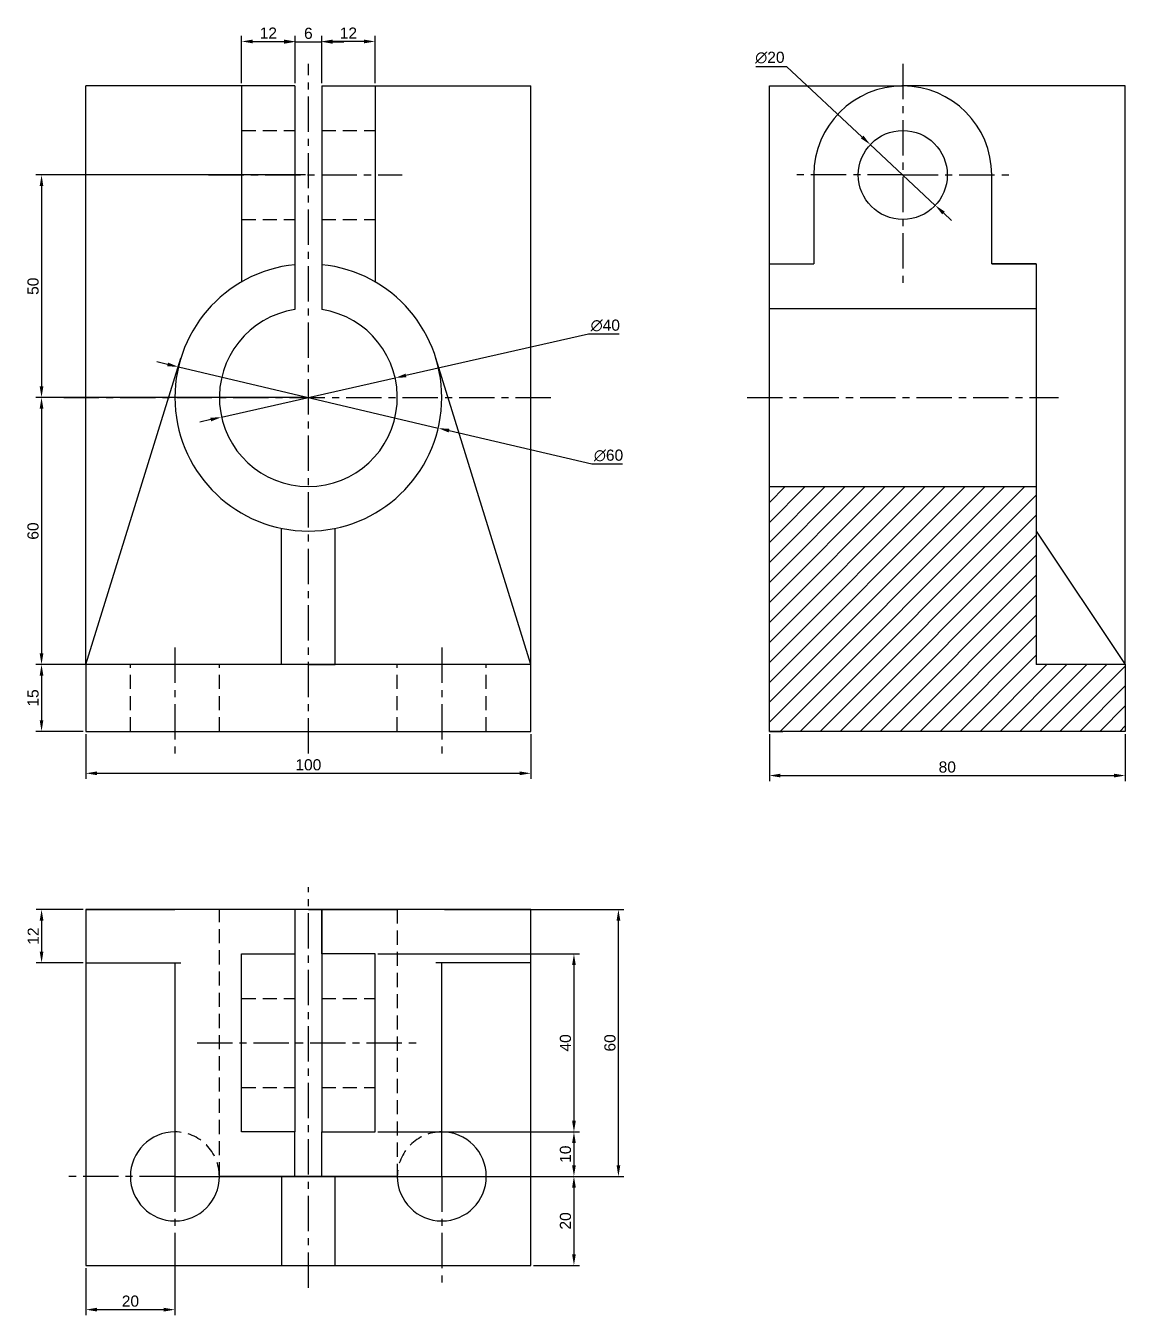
# Model space of a CAD drawing. Header units: millimetres. Extents: x 2726 to 5550, y 702 to 2199.
# Drawn here: x 2817.6 to 3064.7, y 1100.4 to 1390 of the extents above; entities that cross this region are included whole.
import ezdxf

# ---------------------------------------------------------------- set-up
doc = ezdxf.new("R2010")
doc.units = ezdxf.units.MM
doc.linetypes.add('CENTER', pattern=[50.8, 31.75, -6.35, 6.35, -6.35])
doc.linetypes.add('DASHED', pattern=[19.05, 12.7, -6.35])
doc.styles.get("Standard").update_dxf_attribs({"font": 'arial.ttf'})
doc.dimstyles.new('ISO-25', dxfattribs={"dimtxt": 2.5, "dimasz": 2.5, "dimexe": 1.25, "dimexo": 0.625, "dimtad": 1, "dimtxsty": 'Standard', "dimcen": 2.5, "dimclrt": 7, "dimadec": 0, "dimazin": 0, "dimtfac": 1, "dimtmove": 0, "dimatfit": 3, "dimfxl": 1, "dimarcsym": 0})
doc.dimstyles.new('ISO-25H', dxfattribs={"dimtxt": 2.5, "dimasz": 2.5, "dimexe": 1.25, "dimexo": 0.625, "dimtad": 1, "dimtoh": 1, "dimtxsty": 'Standard', "dimcen": 2.5, "dimclrt": 7, "dimadec": 0, "dimazin": 0, "dimtfac": 1, "dimtmove": 0, "dimatfit": 3, "dimfxl": 1, "dimarcsym": 0})

# ---------------------------------------------------------------- blocks, each defined once
blk = doc.blocks.new('*D2')
at = {"color": 0, "lineweight": -2, "transparency": 16777216}
for p, q in [((2831.08, 1230.91), (2831.08, 1220.85)), ((2931.08, 1230.91), (2931.08, 1220.85)), ((2833.58, 1222.1), (2928.58, 1222.1))]:
    blk.add_line(p, q, dxfattribs=at)
at = {"color": 0, "transparency": 16777216}
for points in [[(2833.58, 1222.52), (2833.58, 1221.68), (2831.08, 1222.1)], [(2928.58, 1222.52), (2928.58, 1221.68), (2931.08, 1222.1)]]:
    blk.add_solid(points, dxfattribs=at)
at = {"layer": 'Defpoints', "color": 0, "transparency": 16777216}
for p in [(2831.08, 1231.53), (2931.08, 1231.53), (2931.08, 1222.1)]:
    blk.add_point(p, dxfattribs=at)
at = {"color": 7, "transparency": 16777216, "insert": (2881.08, 1224), "char_height": 2.5, "attachment_point": 5}
blk.add_mtext('100', dxfattribs=at)
blk = doc.blocks.new('*D3')
at = {"color": 0, "lineweight": -2, "transparency": 16777216}
for p, q in [((2880.45, 1306.53), (2819.85, 1306.53)), ((2821.1, 1304.03), (2821.1, 1249.03)), ((2880.45, 1246.53), (2819.85, 1246.53))]:
    blk.add_line(p, q, dxfattribs=at)
at = {"color": 0, "transparency": 16777216}
for points in [[(2820.68, 1304.03), (2821.51, 1304.03), (2821.1, 1306.53)], [(2820.68, 1249.03), (2821.51, 1249.03), (2821.1, 1246.53)]]:
    blk.add_solid(points, dxfattribs=at)
at = {"layer": 'Defpoints', "color": 0, "transparency": 16777216}
for p in [(2881.08, 1306.53), (2821.1, 1246.53), (2881.08, 1246.53)]:
    blk.add_point(p, dxfattribs=at)
at = {"color": 7, "transparency": 16777216, "insert": (2819.2, 1276.53), "char_height": 2.5, "attachment_point": 5, "rotation": 90}
blk.add_mtext('60', dxfattribs=at)
blk = doc.blocks.new('*D4')
at = {"color": 0, "lineweight": -2, "transparency": 16777216}
for p, q in [((2880.45, 1356.53), (2819.85, 1356.53)), ((2821.1, 1354.03), (2821.1, 1309.03)), ((2880.45, 1306.53), (2819.85, 1306.53))]:
    blk.add_line(p, q, dxfattribs=at)
at = {"color": 0, "transparency": 16777216}
for points in [[(2820.68, 1354.03), (2821.51, 1354.03), (2821.1, 1356.53)], [(2820.68, 1309.03), (2821.51, 1309.03), (2821.1, 1306.53)]]:
    blk.add_solid(points, dxfattribs=at)
at = {"layer": 'Defpoints', "color": 0, "transparency": 16777216}
for p in [(2881.08, 1356.53), (2821.1, 1306.53), (2881.08, 1306.53)]:
    blk.add_point(p, dxfattribs=at)
at = {"color": 7, "transparency": 16777216, "insert": (2819.2, 1331.53), "char_height": 2.5, "attachment_point": 5, "rotation": 90}
blk.add_mtext('50', dxfattribs=at)
blk = doc.blocks.new('*D5')
at = {"color": 0, "lineweight": -2, "transparency": 16777216}
for p, q in [((2866.08, 1377.16), (2866.08, 1387.78)), ((2878.08, 1377.16), (2878.08, 1387.78)), ((2868.58, 1386.53), (2875.58, 1386.53))]:
    blk.add_line(p, q, dxfattribs=at)
at = {"color": 0, "transparency": 16777216}
for points in [[(2868.58, 1386.95), (2868.58, 1386.11), (2866.08, 1386.53)], [(2875.58, 1386.95), (2875.58, 1386.11), (2878.08, 1386.53)]]:
    blk.add_solid(points, dxfattribs=at)
at = {"layer": 'Defpoints', "color": 0, "transparency": 16777216}
for p in [(2878.08, 1386.53), (2866.08, 1376.53), (2878.08, 1376.53)]:
    blk.add_point(p, dxfattribs=at)
at = {"color": 7, "transparency": 16777216, "insert": (2872.08, 1388.41), "char_height": 2.5, "attachment_point": 5}
blk.add_mtext('12', dxfattribs=at)
blk = doc.blocks.new('*D6')
at = {"color": 0, "lineweight": -2, "transparency": 16777216}
for p, q in [((2884.08, 1377.16), (2884.08, 1387.78)), ((2896.08, 1377.16), (2896.08, 1387.78)), ((2893.58, 1386.53), (2886.58, 1386.53))]:
    blk.add_line(p, q, dxfattribs=at)
at = {"color": 0, "transparency": 16777216}
for points in [[(2886.58, 1386.95), (2886.58, 1386.11), (2884.08, 1386.53)], [(2893.58, 1386.95), (2893.58, 1386.11), (2896.08, 1386.53)]]:
    blk.add_solid(points, dxfattribs=at)
at = {"layer": 'Defpoints', "color": 0, "transparency": 16777216}
for p in [(2884.08, 1386.53), (2884.08, 1376.53), (2896.08, 1376.53)]:
    blk.add_point(p, dxfattribs=at)
at = {"color": 7, "transparency": 16777216, "insert": (2890.08, 1388.41), "char_height": 2.5, "attachment_point": 5}
blk.add_mtext('12', dxfattribs=at)
blk = doc.blocks.new('*D7')
at = {"color": 0, "lineweight": -2, "transparency": 16777216}
for p, q in [((2878.08, 1377.16), (2878.08, 1387.69)), ((2884.08, 1377.16), (2884.08, 1387.69)), ((2875.58, 1386.44), (2873.08, 1386.44)), ((2878.08, 1386.44), (2884.08, 1386.44)), ((2886.58, 1386.44), (2889.08, 1386.44))]:
    blk.add_line(p, q, dxfattribs=at)
at = {"color": 0, "transparency": 16777216}
for points in [[(2875.58, 1386.85), (2875.58, 1386.02), (2878.08, 1386.44)], [(2886.58, 1386.85), (2886.58, 1386.02), (2884.08, 1386.44)]]:
    blk.add_solid(points, dxfattribs=at)
at = {"layer": 'Defpoints', "color": 0, "transparency": 16777216}
for p in [(2884.08, 1386.44), (2878.08, 1376.53), (2884.08, 1376.53)]:
    blk.add_point(p, dxfattribs=at)
at = {"color": 7, "transparency": 16777216, "insert": (2881.08, 1388.34), "char_height": 2.5, "attachment_point": 5}
blk.add_mtext('6', dxfattribs=at)
blk = doc.blocks.new('*D8')
at = {"color": 0, "lineweight": -2, "transparency": 16777216}
for p, q in [((2831.08, 1110.91), (2831.08, 1100.35)), ((2851.08, 1110.91), (2851.08, 1100.35)), ((2833.58, 1101.6), (2848.58, 1101.6))]:
    blk.add_line(p, q, dxfattribs=at)
at = {"color": 0, "transparency": 16777216}
for points in [[(2833.58, 1102.02), (2833.58, 1101.18), (2831.08, 1101.6)], [(2848.58, 1102.02), (2848.58, 1101.18), (2851.08, 1101.6)]]:
    blk.add_solid(points, dxfattribs=at)
at = {"layer": 'Defpoints', "color": 0, "transparency": 16777216}
for p in [(2831.08, 1111.53), (2851.08, 1111.53), (2851.08, 1101.6)]:
    blk.add_point(p, dxfattribs=at)
at = {"color": 7, "transparency": 16777216, "insert": (2841.08, 1103.5), "char_height": 2.5, "attachment_point": 5}
blk.add_mtext('20', dxfattribs=at)
blk = doc.blocks.new('*D9')
at = {"color": 0, "lineweight": -2, "transparency": 16777216}
for p, q in [((2931.7, 1131.53), (2942.03, 1131.53)), ((2940.78, 1129.03), (2940.78, 1114.03)), ((2931.7, 1111.53), (2942.03, 1111.53))]:
    blk.add_line(p, q, dxfattribs=at)
at = {"color": 0, "transparency": 16777216}
for points in [[(2940.37, 1129.03), (2941.2, 1129.03), (2940.78, 1131.53)], [(2940.37, 1114.03), (2941.2, 1114.03), (2940.78, 1111.53)]]:
    blk.add_solid(points, dxfattribs=at)
at = {"layer": 'Defpoints', "color": 0, "transparency": 16777216}
for p in [(2931.08, 1131.53), (2931.08, 1111.53), (2940.78, 1111.53)]:
    blk.add_point(p, dxfattribs=at)
at = {"color": 7, "transparency": 16777216, "insert": (2938.88, 1121.53), "char_height": 2.5, "attachment_point": 5, "rotation": 90}
blk.add_mtext('20', dxfattribs=at)
blk = doc.blocks.new('*D10')
at = {"color": 0, "lineweight": -2, "transparency": 16777216}
for p, q in [((2911.7, 1191.53), (2952.03, 1191.53)), ((2950.78, 1134.03), (2950.78, 1189.03)), ((2911.7, 1131.53), (2952.03, 1131.53))]:
    blk.add_line(p, q, dxfattribs=at)
at = {"color": 0, "transparency": 16777216}
for points in [[(2950.37, 1189.03), (2951.2, 1189.03), (2950.78, 1191.53)], [(2950.37, 1134.03), (2951.2, 1134.03), (2950.78, 1131.53)]]:
    blk.add_solid(points, dxfattribs=at)
at = {"layer": 'Defpoints', "color": 0, "transparency": 16777216}
for p in [(2911.08, 1191.53), (2950.78, 1191.53), (2911.08, 1131.53)]:
    blk.add_point(p, dxfattribs=at)
at = {"color": 7, "transparency": 16777216, "insert": (2948.88, 1161.53), "char_height": 2.5, "attachment_point": 5, "rotation": 90}
blk.add_mtext('60', dxfattribs=at)
blk = doc.blocks.new('*D11')
at = {"color": 0, "lineweight": -2, "transparency": 16777216}
for p, q in [((2830.45, 1191.53), (2819.86, 1191.53)), ((2821.11, 1189.03), (2821.11, 1182.03)), ((2830.45, 1179.53), (2819.86, 1179.53))]:
    blk.add_line(p, q, dxfattribs=at)
at = {"color": 0, "transparency": 16777216}
for points in [[(2820.69, 1189.03), (2821.52, 1189.03), (2821.11, 1191.53)], [(2820.69, 1182.03), (2821.52, 1182.03), (2821.11, 1179.53)]]:
    blk.add_solid(points, dxfattribs=at)
at = {"layer": 'Defpoints', "color": 0, "transparency": 16777216}
for p in [(2831.08, 1191.53), (2821.11, 1179.53), (2831.08, 1179.53)]:
    blk.add_point(p, dxfattribs=at)
at = {"color": 7, "transparency": 16777216, "insert": (2819.23, 1185.53), "char_height": 2.5, "attachment_point": 5, "rotation": 90}
blk.add_mtext('12', dxfattribs=at)
blk = doc.blocks.new('*D12')
at = {"color": 0, "lineweight": -2, "transparency": 16777216}
for p, q in [((2896.7, 1181.53), (2942.03, 1181.53)), ((2940.78, 1179.03), (2940.78, 1144.03)), ((2896.7, 1141.53), (2942.03, 1141.53))]:
    blk.add_line(p, q, dxfattribs=at)
at = {"color": 0, "transparency": 16777216}
for points in [[(2940.37, 1179.03), (2941.2, 1179.03), (2940.78, 1181.53)], [(2940.37, 1144.03), (2941.2, 1144.03), (2940.78, 1141.53)]]:
    blk.add_solid(points, dxfattribs=at)
at = {"layer": 'Defpoints', "color": 0, "transparency": 16777216}
for p in [(2896.08, 1181.53), (2896.08, 1141.53), (2940.78, 1141.53)]:
    blk.add_point(p, dxfattribs=at)
at = {"color": 7, "transparency": 16777216, "insert": (2938.88, 1161.53), "char_height": 2.5, "attachment_point": 5, "rotation": 90}
blk.add_mtext('40', dxfattribs=at)
blk = doc.blocks.new('*D13')
at = {"color": 0, "lineweight": -2, "transparency": 16777216}
for p, q in [((2896.7, 1141.53), (2942.03, 1141.53)), ((2940.78, 1139.03), (2940.78, 1134.03)), ((2896.7, 1131.53), (2942.03, 1131.53))]:
    blk.add_line(p, q, dxfattribs=at)
at = {"color": 0, "transparency": 16777216}
for points in [[(2940.37, 1139.03), (2941.2, 1139.03), (2940.78, 1141.53)], [(2940.37, 1134.03), (2941.2, 1134.03), (2940.78, 1131.53)]]:
    blk.add_solid(points, dxfattribs=at)
at = {"layer": 'Defpoints', "color": 0, "transparency": 16777216}
for p in [(2896.08, 1141.53), (2896.08, 1131.53), (2940.78, 1131.53)]:
    blk.add_point(p, dxfattribs=at)
at = {"color": 7, "transparency": 16777216, "insert": (2938.88, 1136.53), "char_height": 2.5, "attachment_point": 5, "rotation": 90}
blk.add_mtext('10', dxfattribs=at)
blk = doc.blocks.new('*D14')
at = {"color": 0, "lineweight": -2, "transparency": 16777216}
for p, q in [((2981.68, 1380.91), (2988.6, 1380.91)), ((2988.6, 1380.91), (3005.57, 1365.06)), ((3022.02, 1349.71), (3007.4, 1363.36)), ((3023.85, 1348), (3025.67, 1346.29))]:
    blk.add_line(p, q, dxfattribs=at)
at = {"color": 0, "transparency": 16777216}
for points in [[(3005.86, 1365.37), (3005.29, 1364.76), (3007.4, 1363.36)], [(3024.13, 1348.3), (3023.56, 1347.69), (3022.02, 1349.71)]]:
    blk.add_solid(points, dxfattribs=at)
at = {"layer": 'Defpoints', "color": 0, "transparency": 16777216}
for p in [(3007.4, 1363.36), (3022.02, 1349.71)]:
    blk.add_point(p, dxfattribs=at)
at = {"color": 7, "transparency": 16777216, "insert": (2984.83, 1382.89), "char_height": 2.5, "attachment_point": 5}
blk.add_mtext('∅20', dxfattribs=at)
blk = doc.blocks.new('*D15')
at = {"color": 0, "lineweight": -2, "transparency": 16777216}
for p, q in [((2944.06, 1320.74), (2903.02, 1311.48)), ((2950.98, 1320.74), (2944.06, 1320.74)), ((2861.57, 1302.13), (2900.59, 1310.93)), ((2859.13, 1301.58), (2856.69, 1301.03))]:
    blk.add_line(p, q, dxfattribs=at)
at = {"color": 0, "transparency": 16777216}
for points in [[(2902.93, 1311.89), (2903.12, 1311.08), (2900.59, 1310.93)], [(2859.04, 1301.98), (2859.22, 1301.17), (2861.57, 1302.13)]]:
    blk.add_solid(points, dxfattribs=at)
at = {"layer": 'Defpoints', "color": 0, "transparency": 16777216}
for p in [(2900.59, 1310.93), (2861.57, 1302.13)]:
    blk.add_point(p, dxfattribs=at)
at = {"color": 7, "transparency": 16777216, "insert": (2947.83, 1322.71), "char_height": 2.5, "attachment_point": 5}
blk.add_mtext('∅40', dxfattribs=at)
blk = doc.blocks.new('*D16')
at = {"color": 0, "lineweight": -2, "transparency": 16777216}
for p, q in [((2849.44, 1313.98), (2847.01, 1314.55)), ((2851.87, 1313.41), (2910.28, 1299.65)), ((2944.79, 1291.53), (2912.71, 1299.08)), ((2951.71, 1291.53), (2944.79, 1291.53))]:
    blk.add_line(p, q, dxfattribs=at)
at = {"color": 0, "transparency": 16777216}
for points in [[(2849.54, 1314.38), (2849.35, 1313.57), (2851.87, 1313.41)], [(2912.81, 1299.49), (2912.62, 1298.68), (2910.28, 1299.65)]]:
    blk.add_solid(points, dxfattribs=at)
at = {"layer": 'Defpoints', "color": 0, "transparency": 16777216}
for p in [(2851.87, 1313.41), (2910.28, 1299.65)]:
    blk.add_point(p, dxfattribs=at)
at = {"color": 7, "transparency": 16777216, "insert": (2948.56, 1293.5), "char_height": 2.5, "attachment_point": 5}
blk.add_mtext('∅60', dxfattribs=at)
blk = doc.blocks.new('*D17')
at = {"color": 0, "lineweight": -2, "transparency": 16777216}
for p, q in [((2830.45, 1246.53), (2819.85, 1246.53)), ((2821.1, 1244.03), (2821.1, 1234.03)), ((2830.45, 1231.53), (2819.85, 1231.53))]:
    blk.add_line(p, q, dxfattribs=at)
at = {"color": 0, "transparency": 16777216}
for points in [[(2820.68, 1244.03), (2821.51, 1244.03), (2821.1, 1246.53)], [(2820.68, 1234.03), (2821.51, 1234.03), (2821.1, 1231.53)]]:
    blk.add_solid(points, dxfattribs=at)
at = {"layer": 'Defpoints', "color": 0, "transparency": 16777216}
for p in [(2831.08, 1246.53), (2821.1, 1231.53), (2831.08, 1231.53)]:
    blk.add_point(p, dxfattribs=at)
at = {"color": 7, "transparency": 16777216, "insert": (2819.2, 1239.03), "char_height": 2.5, "attachment_point": 5, "rotation": 90}
blk.add_mtext('15', dxfattribs=at)
blk = doc.blocks.new('*D18')
at = {"color": 0, "lineweight": -2, "transparency": 16777216}
for p, q in [((2984.71, 1230.91), (2984.71, 1220.35)), ((3064.71, 1230.91), (3064.71, 1220.35)), ((2987.21, 1221.6), (3062.21, 1221.6))]:
    blk.add_line(p, q, dxfattribs=at)
at = {"color": 0, "transparency": 16777216}
for points in [[(2987.21, 1222.01), (2987.21, 1221.18), (2984.71, 1221.6)], [(3062.21, 1222.01), (3062.21, 1221.18), (3064.71, 1221.6)]]:
    blk.add_solid(points, dxfattribs=at)
at = {"layer": 'Defpoints', "color": 0, "transparency": 16777216}
for p in [(2984.71, 1231.53), (3064.71, 1231.53), (3064.71, 1221.6)]:
    blk.add_point(p, dxfattribs=at)
at = {"color": 7, "transparency": 16777216, "insert": (3024.71, 1223.5), "char_height": 2.5, "attachment_point": 5}
blk.add_mtext('80', dxfattribs=at)

msp = doc.modelspace()

# ---------------------------------------------------------------- hatches: boundary and pattern name
h = msp.add_hatch()
h.set_pattern_fill('ANSI31', color=256)
h.paths.add_polyline_path([(3044.71, 1276.53), (3044.71, 1286.53), (2984.71, 1286.53), (2984.71, 1246.53), (2984.71, 1231.53), (3064.71, 1231.53), (3064.71, 1246.53), (3044.71, 1246.53)])

# ---------------------------------------------------------------- linework, layer by layer
at = {"color": 3, "linetype": 'CENTER', "ltscale": 0.25}
for p, q in [((2881.076, 1226.53), (2881.076, 1381.53)), ((3014.71, 1381.53), (3014.71, 1331.53)), ((2858.65, 1356.53), (2902.188, 1356.53)), ((3014.71, 1356.53), (2989.71, 1356.53)), ((3014.71, 1356.53), (3039.71, 1356.53)), ((2826.076, 1306.53), (2936.076, 1306.53)), ((2979.71, 1306.53), (3049.71, 1306.53)), ((2851.076, 1250.336), (2851.076, 1225.336)), ((2911.076, 1250.336), (2911.076, 1225.336)), ((2881.076, 1106.533), (2881.076, 1196.532)), ((2856.076, 1161.53), (2906.076, 1161.53)), ((2851.076, 1131.53), (2826.076, 1131.53)), ((2851.076, 1131.53), (2851.076, 1106.53)), ((2911.076, 1131.53), (2936.076, 1131.53)), ((2911.076, 1131.53), (2911.076, 1106.53))]:
    msp.add_line(p, q, dxfattribs=at)
at = {"color": 8}
for p, q in [((2831.076, 1246.53), (2831.076, 1376.53)), ((2866.076, 1376.53), (2831.076, 1376.53)), ((2896.076, 1376.53), (2931.076, 1376.53)), ((2931.076, 1246.53), (2931.076, 1376.53)), ((2984.71, 1336.53), (2984.71, 1376.53)), ((2984.71, 1376.53), (3014.71, 1376.53)), ((3064.71, 1376.53), (3014.515, 1376.53)), ((3064.71, 1246.53), (3064.71, 1376.53))]:
    msp.add_line(p, q, dxfattribs=at)
for p, q in [((2878.076, 1376.53), (2866.076, 1376.53)), ((2866.076, 1376.53), (2866.076, 1332.511)), ((2878.076, 1376.53), (2878.076, 1336.38)), ((2884.076, 1376.53), (2884.076, 1336.53)), ((2884.076, 1376.53), (2896.076, 1376.53)), ((2896.076, 1376.53), (2896.076, 1332.511)), ((2994.71, 1356.53), (2994.71, 1336.53)), ((3034.71, 1336.53), (3034.71, 1356.53)), ((2878.076, 1336.38), (2878.076, 1326.304)), ((2884.076, 1336.53), (2884.076, 1326.304)), ((2984.71, 1246.53), (2984.71, 1336.53)), ((2984.71, 1336.53), (2994.71, 1336.53)), ((3034.71, 1336.53), (3044.71, 1336.53)), ((3044.71, 1336.53), (3034.71, 1336.53)), ((3044.71, 1336.53), (3044.71, 1276.53)), ((2831.076, 1246.53), (2852.421, 1315.41)), ((2931.076, 1246.53), (2909.732, 1315.41)), ((2875.076, 1246.53), (2875.076, 1277.136)), ((2887.076, 1246.53), (2887.076, 1277.136)), ((3044.71, 1276.53), (3064.71, 1246.53)), ((3044.71, 1276.53), (3044.71, 1246.53)), ((2931.076, 1246.53), (2831.076, 1246.53)), ((2831.076, 1246.53), (2831.076, 1231.53)), ((2881.076, 1246.53), (2875.076, 1246.53)), ((2881.076, 1246.53), (2887.076, 1246.53)), ((2931.076, 1231.53), (2931.076, 1246.53)), ((2984.71, 1231.53), (2984.71, 1246.53)), ((3064.71, 1246.53), (3044.71, 1246.53)), ((3064.71, 1246.53), (3064.71, 1231.53)), ((2831.076, 1231.53), (2931.076, 1231.53)), ((2984.71, 1231.53), (2987.704, 1231.53)), ((3064.71, 1231.53), (2984.71, 1231.53)), ((3064.71, 1231.53), (3044.71, 1231.53)), ((2931.076, 1191.53), (2831.076, 1191.53)), ((2831.076, 1191.53), (2851.076, 1191.53)), ((2831.076, 1191.53), (2831.076, 1179.53)), ((2881.076, 1191.53), (2875.076, 1191.53)), ((2878.076, 1191.53), (2878.076, 1141.53)), ((2881.076, 1191.53), (2887.076, 1191.53)), ((2881.076, 1191.53), (2901.076, 1191.53)), ((2884.076, 1181.53), (2884.076, 1191.53)), ((2884.076, 1191.53), (2884.076, 1141.53)), ((2931.076, 1111.53), (2931.076, 1191.53)), ((2831.076, 1179.53), (2852.421, 1179.53)), ((2851.076, 1179.53), (2851.076, 1131.53)), ((2866.076, 1141.53), (2866.076, 1181.53)), ((2866.076, 1181.53), (2878.076, 1181.53)), ((2896.076, 1181.53), (2884.076, 1181.53)), ((2896.076, 1141.53), (2896.076, 1181.53)), ((2931.076, 1179.53), (2909.732, 1179.53)), ((2911.076, 1131.53), (2911.076, 1179.53)), ((2866.076, 1161.53), (2866.076, 1171.53)), ((2866.076, 1141.53), (2866.076, 1161.53)), ((2878.076, 1141.53), (2866.076, 1141.53)), ((2878.076, 1131.53), (2878.076, 1141.53)), ((2884.076, 1131.53), (2884.076, 1141.53)), ((2884.076, 1141.53), (2896.076, 1141.53)), ((2851.076, 1131.53), (2911.076, 1131.53)), ((2901.076, 1131.53), (2861.076, 1131.53)), ((2887.076, 1131.53), (2875.076, 1131.53)), ((2875.076, 1131.53), (2875.076, 1111.53)), ((2881.076, 1131.53), (2884.076, 1131.53)), ((2887.076, 1111.53), (2887.076, 1131.53)), ((2831.076, 1111.53), (2931.076, 1111.53)), ((2831.076, 1111.53), (2851.076, 1111.53)), ((2881.076, 1111.53), (2887.076, 1111.53))]:
    msp.add_line(p, q)
at = {"color": 6, "linetype": 'DASHED', "ltscale": 0.25}
for p, q in [((2866.076, 1366.53), (2878.076, 1366.53)), ((2884.076, 1366.53), (2896.076, 1366.53)), ((2866.076, 1346.53), (2878.076, 1346.53)), ((2884.076, 1346.53), (2896.076, 1346.53)), ((2841.076, 1231.53), (2841.076, 1246.53)), ((2861.076, 1231.53), (2861.076, 1246.53)), ((2901.076, 1231.53), (2901.076, 1246.53)), ((2921.076, 1231.53), (2921.076, 1246.53)), ((2861.076, 1131.53), (2861.076, 1191.53)), ((2901.076, 1191.53), (2901.076, 1131.53)), ((2866.076, 1171.53), (2878.076, 1171.53)), ((2884.076, 1171.53), (2896.076, 1171.53)), ((2866.076, 1151.53), (2878.076, 1151.53)), ((2884.076, 1151.53), (2896.076, 1151.53))]:
    msp.add_line(p, q, dxfattribs=at)
at = {"linetype": 'Continuous', "ltscale": 0.25}
for p, q in [((2984.71, 1326.53), (3044.71, 1326.53)), ((2984.71, 1286.53), (3044.71, 1286.53))]:
    msp.add_line(p, q, dxfattribs=at)
at = {"ltscale": 0.5}
msp.add_line((2831.076, 1191.53), (2831.076, 1111.53), dxfattribs=at)
msp.add_circle((3014.71, 1356.53), 10)
for centre, radius, start, end in [((3014.71, 1356.53), 20, 360, 180), ((2881.076, 1306.53), 30, 95.73917, 84.26083), ((2881.076, 1306.53), 20, 98.62693, 81.37307), ((2851.076, 1131.53), 10, 90, 0), ((2911.076, 1131.53), 10, 180, 90)]:
    msp.add_arc(centre, radius, start, end)
at = {"color": 6, "linetype": 'DASHED', "ltscale": 0.25}
for centre, start, end in [((2851.076, 1131.53), 0, 90), ((2911.076, 1131.53), 90, 180)]:
    msp.add_arc(centre, 10, start, end, dxfattribs=at)

# ---------------------------------------------------------------- dimensions: what is measured, and where the dimension line sits
at = {"color": 8}
for base, p1, p2, picture, middle in [((2878.076, 1386.529), (2866.076, 1376.53), (2878.076, 1376.53), '*D5', (2872.076, 1388.409)), ((2884.076, 1386.437), (2878.076, 1376.53), (2884.076, 1376.53), '*D7', (2881.076, 1388.339)), ((2931.076, 1222.101), (2831.076, 1231.53), (2931.076, 1231.53), '*D2', (2881.076, 1224.003)), ((3064.71, 1221.598), (2984.71, 1231.53), (3064.71, 1231.53), '*D18', (3024.71, 1223.5)), ((2851.076, 1101.601), (2831.076, 1111.53), (2851.076, 1111.53), '*D8', (2841.076, 1103.502))]:
    dim = msp.add_linear_dim(base=base, p1=p1, p2=p2, dimstyle='ISO-25', dxfattribs=at)
    dim.commit()
    dim.dimension.update_dxf_attribs({"geometry": picture, "text_midpoint": middle})
for base, p1, p2, angle, picture, middle in [((2884.076, 1386.529), (2896.076, 1376.53), (2884.076, 1376.53), 180, '*D6', (2890.076, 1388.409)), ((2821.097, 1306.53), (2881.076, 1356.53), (2881.076, 1306.53), 90, '*D4', (2819.196, 1331.53)), ((2821.097, 1246.53), (2881.076, 1306.53), (2881.076, 1246.53), 90, '*D3', (2819.196, 1276.53)), ((2821.097, 1231.53), (2831.076, 1246.53), (2831.076, 1231.53), 90, '*D17', (2819.196, 1239.03)), ((2821.108, 1179.53), (2831.076, 1191.53), (2831.076, 1179.53), 90, '*D11', (2819.228, 1185.53)), ((2950.783, 1191.53), (2911.076, 1131.53), (2911.076, 1191.53), 90, '*D10', (2948.881, 1161.53)), ((2940.783, 1141.53), (2896.076, 1181.53), (2896.076, 1141.53), 90, '*D12', (2938.881, 1161.53)), ((2940.783, 1131.53), (2896.076, 1141.53), (2896.076, 1131.53), 90, '*D13', (2938.881, 1136.53)), ((2940.783, 1111.53), (2931.076, 1131.53), (2931.076, 1111.53), 90, '*D9', (2938.881, 1121.53))]:
    dim = msp.add_linear_dim(base=base, p1=p1, p2=p2, angle=angle, dimstyle='ISO-25', dxfattribs=at)
    dim.commit()
    dim.dimension.update_dxf_attribs({"geometry": picture, "text_midpoint": middle})
for p1, p2, picture, middle in [((3022.019, 1349.705), (3007.401, 1363.355), '*D14', (2984.827, 1380.914)), ((2861.567, 1302.128), (2900.586, 1310.933), '*D15', (2944.058, 1320.743)), ((2851.875, 1313.406), (2910.278, 1299.654), '*D16', (2944.792, 1291.527))]:
    dim = msp.add_diameter_dim_2p(p1=p1, p2=p2, dimstyle='ISO-25H', dxfattribs=at)
    dim.commit()
    dim.dimension.update_dxf_attribs({"geometry": picture, "text_midpoint": middle, "dimtype": 163})

doc.saveas('drawing.dxf')
